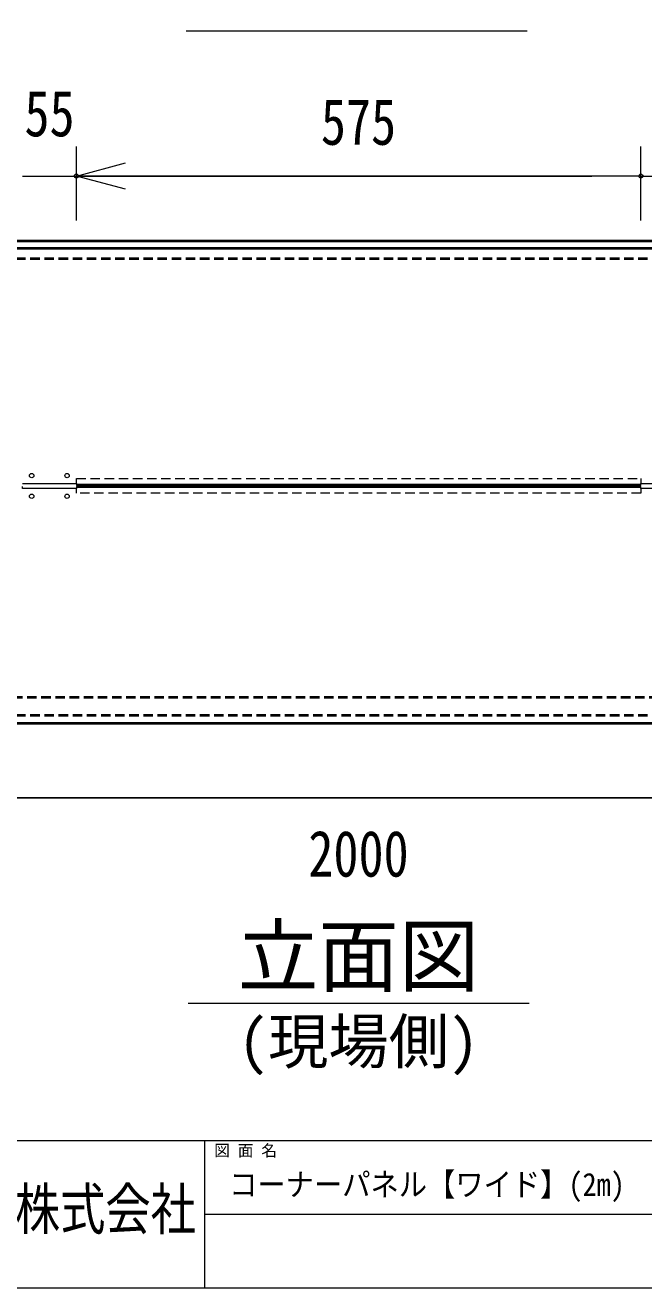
# Model space of a CAD drawing. Units: millimetres, scale not verified. Extents: x -2012 to 2012, y -1388 to 1388.
# Drawn here: x 150 to 780, y -1388 to -101 of the extents above; entities that cross this region are included whole.
import ezdxf
from ezdxf.enums import TextEntityAlignment as Align

# ---------------------------------------------------------------- set-up
doc = ezdxf.new("R2010")
doc.units = ezdxf.units.MM
doc.header["$LTSCALE"] = 8
doc.header["$PDMODE"] = 32
doc.header["$PDSIZE"] = 4
doc.linetypes.add('DASHED1', pattern=[1.8, 1.2, -0.6])
for name, color, linetype, lineweight in [('0-0_0', 134, 'Continuous', 18), ('0-1__2M_幅広ｺｰﾅｰ', 134, 'Continuous', 18), ('0-4_ﾛｺﾞ', 5, 'Continuous', 18), ('0-5_図面枠', 134, 'Continuous', 18)]:
    doc.layers.add(name, color=color, linetype=linetype, lineweight=lineweight)
doc.styles.add('ＭＳ ゴシック', font='')
doc.styles.get('ＭＳ ゴシック').set_extended_font_data('MS Gothic')

msp = doc.modelspace()

# ---------------------------------------------------------------- linework, layer by layer
at = {"layer": '0-0_0'}
for p, q in [((202.098, -300.198), (202.098, -225.084)), ((202.098, -300.19), (202.098, -225.084)), ((777.098, -300.19), (777.098, -225.084)), ((777.098, -300.198), (777.098, -225.084)), ((147.098, -255.084), (202.098, -255.084)), ((202.098, -255.084), (252.098, -255.084)), ((777.098, -255.084), (202.098, -255.084)), ((252.098, -255.084), (302.098, -255.084)), ((252.098, -255.084), (727.098, -255.084)), ((777.098, -255.084), (727.098, -255.084)), ((777.098, -255.084), (832.098, -255.084)), ((-510.402, -888.302), (1489.598, -888.302)), ((1439.598, -888.302), (-460.402, -888.302))]:
    msp.add_line(p, q, dxfattribs=at)
msp.add_lwpolyline([(252.098, -268.482), (202.098, -255.084), (252.098, -241.686)], dxfattribs=at)
for p in [(202.098, -255.084), (777.098, -255.084)]:
    msp.add_point(p, dxfattribs=at)
at = {"layer": '0-1__2M_幅広ｺｰﾅｰ', "color": 4, "lineweight": 9}
for p, q in [((-510.402, -320.198), (1489.598, -320.198)), ((-510.402, -813.198), (1489.598, -813.198))]:
    msp.add_line(p, q, dxfattribs=at)
at = {"layer": '0-1__2M_幅広ｺｰﾅｰ', "linetype": 'DASHED1'}
for p, q in [((-510.402, -321.398), (1489.598, -321.398)), ((-510.402, -321.588), (1489.598, -321.588)), ((-510.402, -328.006), (1489.598, -328.006)), ((1489.598, -329.398), (-510.402, -329.398)), ((1489.598, -329.588), (-510.402, -329.588)), ((1489.598, -338.806), (-510.402, -338.806)), ((1489.598, -338.998), (-510.402, -338.998)), ((1489.598, -340.198), (-510.402, -340.198)), ((777.098, -563.198), (777.098, -568.198)), ((202.098, -568.992), (777.098, -568.992)), ((202.098, -568.998), (777.098, -568.998)), ((777.098, -572.398), (202.098, -572.398)), ((777.098, -572.402), (202.098, -572.402)), ((777.098, -573.198), (777.098, -578.198)), ((-510.402, -785.198), (1489.598, -785.198)), ((-510.402, -786.398), (1489.598, -786.398)), ((-510.402, -786.588), (1489.598, -786.588)), ((1489.598, -803.806), (-510.402, -803.806)), ((1489.598, -803.998), (-510.402, -803.998)), ((1489.598, -805.198), (-510.402, -805.198)), ((1489.598, -805.388), (-510.402, -805.388)), ((-510.402, -811.806), (1489.598, -811.806)), ((-510.402, -811.998), (1489.598, -811.998))]:
    msp.add_line(p, q, dxfattribs=at)
at = {"layer": '0-1__2M_幅広ｺｰﾅｰ'}
for p, q in [((-510.402, -321.588), (1489.598, -321.588)), ((-510.402, -328.006), (1489.598, -328.006)), ((1489.598, -328.198), (-510.402, -328.198)), ((1489.598, -329.588), (-510.402, -329.588)), ((147.098, -568.198), (202.098, -568.198)), ((202.098, -568.198), (202.098, -570.198)), ((202.098, -568.992), (777.098, -568.992)), ((202.098, -570.198), (777.098, -570.198)), ((777.098, -571.198), (202.098, -571.198)), ((777.098, -572.402), (202.098, -572.402)), ((777.098, -570.198), (777.098, -568.198)), ((777.098, -568.198), (832.098, -568.198)), ((777.098, -573.198), (777.098, -571.198)), ((832.098, -573.198), (777.098, -573.198)), ((-510.402, -811.806), (1489.598, -811.806))]:
    msp.add_line(p, q, dxfattribs=at)
at = {"layer": '0-1__2M_幅広ｺｰﾅｰ', "linetype": 'DASHED1'}
for points in [[(202.098, -568.198), (202.098, -563.198), (777.098, -563.198)], [(777.098, -578.198), (202.098, -578.198), (202.098, -573.198)]]:
    msp.add_lwpolyline(points, dxfattribs=at)
at = {"layer": '0-1__2M_幅広ｺｰﾅｰ'}
msp.add_lwpolyline([(202.098, -571.198), (202.098, -573.198), (147.098, -573.198), (147.098, -571.198)], dxfattribs=at)
for centre in [(156.598, -560.198), (192.598, -560.198), (156.598, -581.198), (192.598, -581.198)]:
    msp.add_circle(centre, 2.25, dxfattribs=at)
at = {"layer": '0-5_図面枠'}
for p, q in [((313.87, -107.144), (661.331, -107.144)), ((315.867, -1097.699), (663.328, -1097.699)), ((-2012.5, -1237.5), (2012.5, -1237.5)), ((332.5, -1237.5), (332.5, -1387.5)), ((332.5, -1312.5), (2012.5, -1312.5))]:
    msp.add_line(p, q, dxfattribs=at)
msp.add_lwpolyline([(-2012.5, -1387.5), (2012.5, -1387.5), (2012.5, 1387.5), (-2012.5, 1387.5)], close=True, dxfattribs=at)
msp.add_lwpolyline([(-2012.5, 1387.5), (-2012.5, -1237.5), (2012.5, -1237.5)], dxfattribs=at)

# ---------------------------------------------------------------- texts
at = {"layer": '0-0_0', "color": 2, "style": 'ＭＳ ゴシック', "width": 0.8}
for s, p in [('55', (149.231, -228.651)), ('575', (451.198, -237.276)), ('2000', (438.398, -982.778))]:
    msp.add_text(s, height=46.92, dxfattribs=at).set_placement(p, align=Align.BOTTOM_LEFT)
at = {"layer": '0-4_ﾛｺﾞ', "color": 134, "style": 'ＭＳ ゴシック', "width": 0.8}
msp.add_text('日本セイフティー株式会社', height=42.23, dxfattribs=at).set_placement((-229.15, -1341.005), align=Align.BOTTOM_LEFT)
at = {"layer": '0-5_図面枠', "style": 'ＭＳ ゴシック'}
for s, height, p in [('立面図', 60.06, (366.718, -1097.641)), ('(現場側)', 45.04, (366.718, -1172.561)), ('図 面 名', 11.73, (342.5, -1257.1))]:
    msp.add_text(s, height=height, dxfattribs=at).set_placement(p, align=Align.BOTTOM_LEFT)
at = {"layer": '0-5_図面枠', "style": 'ＭＳ ゴシック', "width": 0.9}
msp.add_text('コーナーパネル【ワイド】(2m)\u3000製品図', height=23.46, dxfattribs=at).set_placement((357.713, -1300.984), align=Align.BOTTOM_LEFT)

doc.saveas('drawing.dxf')
